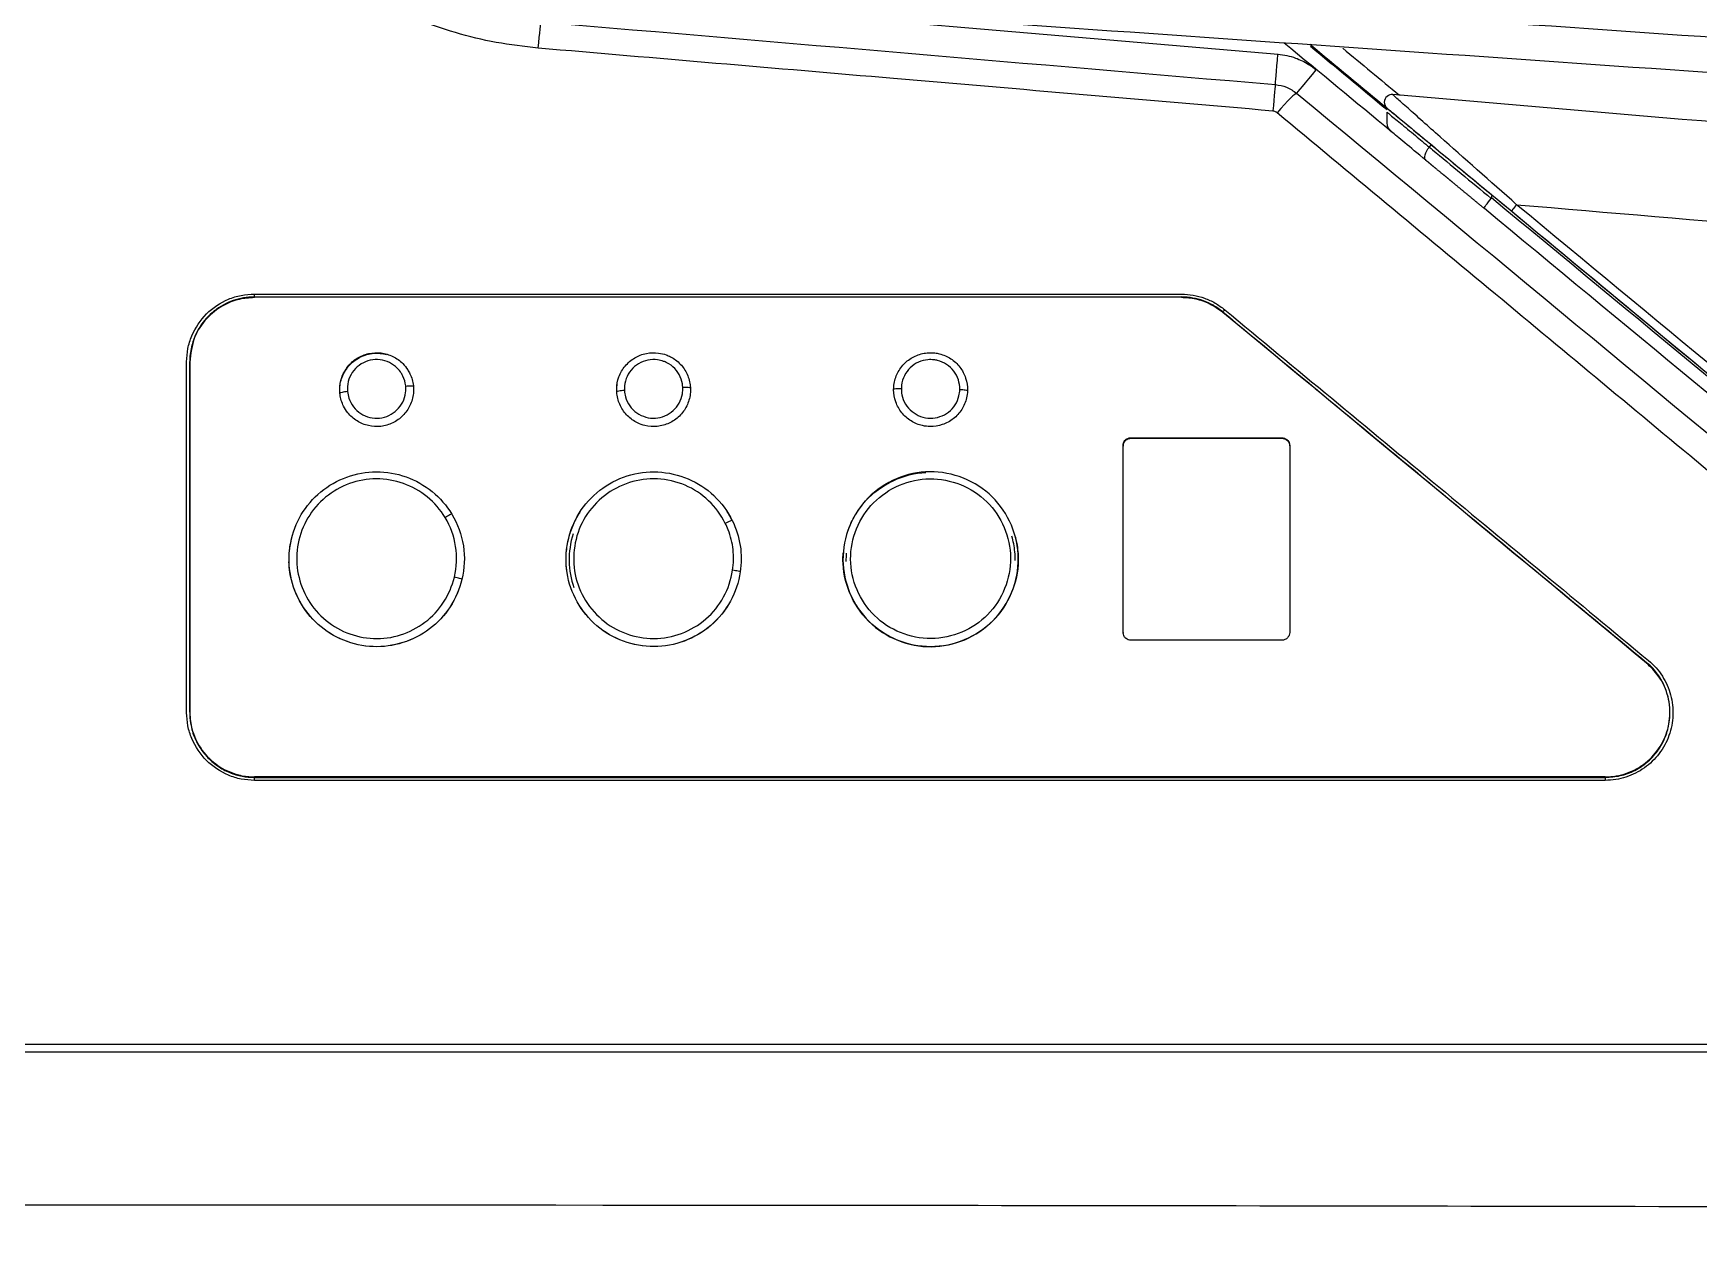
# Model space of a CAD drawing. Header units: millimetres. Extents: x -8699 to 14519, y -2727 to 7848.
# Drawn here: x 908.8 to 1017, y -1559.8 to -1481.9 of the extents above; entities that cross this region are included whole.
import ezdxf

# ---------------------------------------------------------------- set-up
doc = ezdxf.new("R2010")
doc.units = ezdxf.units.MM
doc.layers.add('1', color=7, linetype='Continuous', true_color=0xffffff)

msp = doc.modelspace()

# ---------------------------------------------------------------- linework, layer by layer
at = {"layer": '1', "color": 8, "linetype": 'Continuous'}
for p, q in [((943.92, -1479.39), (989.7, -1483.31)), ((1010.97, -1530.33), (1010.97, -1530.52))]:
    msp.add_line(p, q, dxfattribs=at)
at = {"layer": '1', "color": 7, "linetype": 'Continuous'}
for p, q in [((999.54, -1489.35), (999.66, -1489.19)), ((925.42, -1516.33), (925.42, -1516.33)), ((918.98, -1526.22), (918.98, -1526.27))]:
    msp.add_line(p, q, dxfattribs=at)
for start, end in [(129.6176, 230.3824), (85.1139, 129.6176)]:
    msp.add_arc((997.11, -1486.43), 0.5, start, end, dxfattribs=at)
at = {"layer": '1', "color": 8, "linetype": 'Continuous'}
for centre, major_axis, ratio, start_param, end_param in [((941.61, -1483.19), (-0.17, -1.99), 0.01558, 3.141593, 4.570607), ((989.7, -1483.27), (-0.17, -1.99), 0.000983, 0, 1.552704), ((992.19, -1484.3), (-1.28, -1.54), 0.006748, 0, 1.562788), ((989.36, -1487.27), (-0.17, -1.99), 0.008566, 3.141593, 4.574755), ((989.64, -1487.39), (-1.28, -1.54), 0.085473, 3.141593, 4.604391), ((1005.2, -1493.13), (0.319, 0.385), 0.048822, 1.508962, 3.141593), ((923.17, -1498.93), (0, 0.2), 0.004437, 1.462317, 3.141593), ((986.24, -1499.94), (0.128, 0.154), 0.068742, 1.486515, 3.141593), ((929.23, -1505.29), (0.498, 0.047), 0.094659, 1.566156, 3.136963), ((933.01, -1504.95), (0.498, 0.042), 0.095381, 6.279224, 7.850031), ((947.22, -1505.22), (0.499, 0.029), 0.094835, 1.568844, 3.139656), ((951.02, -1505.03), (0.5, 0.022), 0.095299, 6.282308, 7.853122), ((965.22, -1505.1), (0.5, -0.005), 0.095476, 1.573782, 3.144602), ((969.02, -1505.17), (0.5, -0.014), 0.09543, 0.004481, 1.575303), ((935.57, -1513.47), (0.429, 0.257), 0.067899, 6.247012, 7.817956), ((953.78, -1513.85), (0.447, 0.223), 0.069213, 6.252104, 7.823025), ((936.17, -1517.33), (-0.486, 0.117), 0.065366, 3.161236, 4.732071), ((954.26, -1516.89), (-0.495, 0.073), 0.067669, 3.154799, 4.72562), ((1013.78, -1522.74), (0.128, 0.154), 0.036912, 2.64004, 3.141593), ((923.17, -1530.53), (0, 0.2), 0.003504, 0, 1.531602)]:
    msp.add_ellipse(centre, major_axis=major_axis, ratio=ratio, start_param=start_param, end_param=end_param, dxfattribs=at)
at = {"layer": '1', "color": 7, "linetype": 'Continuous'}
for points, degree in [([(1418.27, -1485.43), (1278.22, -1462.54), (1137.33, -1445.08), (995.87, -1433.72)], 3), ([(941.78, -1481.2), (957.7, -1482.56), (973.61, -1483.92), (989.53, -1485.28)], 3), ([(997.08, -1488.35), (994.75, -1486.43), (992.43, -1484.5), (990.1, -1482.58)], 3), ([(991.77, -1482.66), (993.44, -1484.05), (995.12, -1485.43), (996.79, -1486.81)], 3), ([(990.91, -1485.84), (1013.66, -1504.68), (1036.53, -1523.61), (1059.4, -1542.54)], 3), ([(1077.45, -1492.8), (1050.69, -1490.51), (1023.92, -1488.22), (997.15, -1485.93)], 3), ([(999.3, -1490.2), (998.23, -1489.31), (997.49, -1488.69), (997.08, -1488.35)], 3), ([(1003.59, -1492.44), (1003.58, -1492.51), (1003.58, -1492.57), (1003.58, -1492.63)], 3), ([(1013.65, -1522.89), (1004.46, -1515.28), (995.28, -1507.68), (986.11, -1500.09)], 3), ([(918.97, -1503.33), (918.97, -1510.91), (918.97, -1518.51), (918.97, -1526.13)], 3), ([(946.72, -1505.02), (946.73, -1504.93), (946.74, -1504.84), (946.75, -1504.74)], 3), ([(969.52, -1505.04), (969.52, -1505.09), (969.52, -1505.14), (969.52, -1505.18)], 3), ([(979.64, -1520.94), (979.64, -1516.88), (979.64, -1512.83), (979.64, -1508.78)], 3), ([(980.14, -1508.28), (983.41, -1508.28), (986.68, -1508.28), (989.96, -1508.28)], 3), ([(980.14, -1508.28), (983.41, -1508.28), (986.68, -1508.28), (989.96, -1508.28)], 3), ([(990.46, -1508.74), (990.46, -1508.78)], 1), ([(944.22, -1513.27), (944.26, -1513.2), (944.31, -1513.14), (944.35, -1513.07)], 3), ([(962.68, -1512.61), (962.75, -1512.52), (962.83, -1512.44), (962.9, -1512.35)], 3), ([(944.04, -1513.6), (944.1, -1513.49), (944.16, -1513.38), (944.22, -1513.27)], 3), ([(925.43, -1515.85), (925.45, -1515.51), (925.51, -1515.17), (925.59, -1514.83)], 3), ([(972.63, -1514.71), (972.69, -1514.93), (972.73, -1515.15), (972.77, -1515.38)], 3), ([(961.64, -1515.75), (961.63, -1515.93), (961.62, -1516.1), (961.62, -1516.28)], 3), ([(979.64, -1520.9), (979.64, -1520.94)], 1), ([(923.17, -1530.33), (952.44, -1530.33), (981.71, -1530.33), (1010.97, -1530.33)], 3), ([(742.73, -1547.7), (847.89, -1547.65), (953.04, -1547.65), (1058.18, -1547.69)], 3)]:
    msp.add_open_spline(points, degree=degree, dxfattribs=at)
at = {"layer": '1', "color": 8, "linetype": 'Continuous'}
for points, knots in [([(922.73, -1451.83), (962.33, -1454.46), (1001.91, -1457.57), (1080.98, -1464.39), (1120.53, -1468.09), (1179.41, -1473.88), (1198.98, -1475.85), (1228.18, -1478.86), (1237.87, -1479.86), (1257.14, -1481.89), (1266.74, -1482.9), (1285.77, -1484.86), (1295.22, -1485.82), (1313.89, -1487.67), (1323.16, -1488.57), (1341.12, -1490.24), (1349.81, -1491.03), (1366.44, -1492.46), (1374.42, -1493.12), (1381.74, -1493.72)], [0, 0, 0, 0, 0.25, 0.25, 0.5, 0.5, 0.625, 0.625, 0.6875, 0.6875, 0.75, 0.75, 0.8125, 0.8125, 0.875, 0.875, 0.9375, 0.9375, 1, 1, 1, 1]), ([(941.61, -1482.91), (940.7, -1482.8), (938.89, -1482.6), (936.23, -1481.94), (933.64, -1481.04), (930.34, -1479.49), (926.52, -1476.96), (922.67, -1473.07), (919.65, -1468.53), (917.62, -1463.51), (916.52, -1458.19), (916.69, -1454.61), (916.77, -1452.82)], [0, 0, 0, 0, 0.062651, 0.124851, 0.187239, 0.250464, 0.375081, 0.500349, 0.6251, 0.750154, 0.875054, 1, 1, 1, 1]), ([(922.59, -1453.45), (922.29, -1456.67), (922.72, -1459.91), (924.95, -1465.93), (926.76, -1468.72), (931.4, -1473.21), (934.25, -1474.94), (938.94, -1476.46), (940.54, -1476.78), (943.76, -1477.06), (945.37, -1477.15), (959.89, -1478.16), (972.79, -1479.06), (1011.5, -1481.75), (1037.32, -1483.54), (1114.7, -1488.92), (1166.05, -1492.47), (1229.69, -1496.87), (1242.38, -1497.74), (1267.54, -1499.48), (1280.04, -1500.34), (1304.7, -1502.03), (1316.92, -1502.86), (1340.68, -1504.48), (1352.07, -1505.25), (1368.18, -1506.34), (1373.39, -1506.7), (1383.43, -1507.38), (1388.23, -1507.7), (1401.73, -1508.62), (1409.66, -1509.15), (1419.85, -1509.85), (1422.97, -1510.06), (1428.45, -1510.43), (1430.81, -1510.59), (1436.62, -1510.98), (1438.87, -1511.13), (1438.89, -1511.13)], [0, 0, 0, 0, 0.015625, 0.015625, 0.03125, 0.03125, 0.046875, 0.046875, 0.054688, 0.054688, 0.0625, 0.0625, 0.125, 0.125, 0.25, 0.25, 0.5, 0.5, 0.5625, 0.5625, 0.625, 0.625, 0.6875, 0.6875, 0.75, 0.75, 0.78125, 0.78125, 0.8125, 0.8125, 0.875, 0.875, 0.90625, 0.90625, 0.9375, 0.9375, 1, 1, 1, 1]), ([(1382.3, -1495.09), (1374.91, -1494.5), (1367, -1493.86), (1350.25, -1492.45), (1341.46, -1491.68), (1314.61, -1489.22), (1295.87, -1487.38), (1267.1, -1484.44), (1257.45, -1483.43), (1238.1, -1481.41), (1228.4, -1480.41), (1199.2, -1477.42), (1179.61, -1475.46), (1140.23, -1471.61), (1120.45, -1469.72), (1080.93, -1466.06), (1061.16, -1464.29), (1001.82, -1459.18), (962.22, -1456.08), (922.59, -1453.45)], [0, 0, 0, 0, 0.0625, 0.0625, 0.125, 0.125, 0.25, 0.25, 0.3125, 0.3125, 0.375, 0.375, 0.5, 0.5, 0.625, 0.625, 0.75, 0.75, 1, 1, 1, 1]), ([(989.37, -1487), (981.15, -1486.29), (965.23, -1484.93), (949.31, -1483.57), (941.61, -1482.91)], [0, 0, 0, 0, 0.516093, 1, 1, 1, 1]), ([(989.7, -1483.31), (990.09, -1483.34), (990.47, -1483.42), (991.13, -1483.66), (991.42, -1483.8), (991.86, -1484.07), (992.03, -1484.19), (992.19, -1484.32)], [0, 0, 0, 0, 0.427816, 0.427816, 0.775059, 0.775059, 1, 1, 1, 1]), ([(996.79, -1487.07), (996.83, -1487.11), (997.03, -1487.28), (997.62, -1487.76), (998.55, -1488.53), (999.22, -1489.09), (999.54, -1489.35)], [0, 0, 0, 0, 0.108309, 0.424851, 0.741393, 1, 1, 1, 1]), ([(999.54, -1489.35), (999.61, -1489.41), (999.68, -1489.47), (1000.94, -1490.51), (1002.24, -1491.59), (1003.56, -1492.68)], [0, 0, 0, 0, 0.056122, 0.056122, 1, 1, 1, 1]), ([(1003.58, -1492.63), (1012.85, -1500.3), (1031.01, -1515.33), (1049.18, -1530.36), (1058.07, -1537.72)], [0, 0, 0, 0, 0.510567, 1, 1, 1, 1]), ([(1058.23, -1536.98), (1053.82, -1533.32), (1049.4, -1529.66), (1040.55, -1522.35), (1036.13, -1518.69), (1022.88, -1507.72), (1014.04, -1500.41), (1005.21, -1493.09)], [0, 0, 0, 0, 0.25, 0.25, 0.5, 0.5, 1, 1, 1, 1]), ([(918.77, -1503.31), (918.79, -1503.02), (918.82, -1502.44), (919.17, -1501.34), (919.98, -1500.11), (921.2, -1499.3), (922.31, -1498.95), (922.88, -1498.92), (923.17, -1498.9)], [0, 0, 0, 0, 0.125476, 0.251075, 0.500433, 0.749382, 0.874732, 1, 1, 1, 1]), ([(923.17, -1498.9), (933.29, -1498.9), (953.38, -1498.9), (973.46, -1498.9), (983.43, -1498.9)], [0, 0, 0, 0, 0.503731, 1, 1, 1, 1]), ([(983.43, -1498.9), (983.68, -1498.92), (984.19, -1498.94), (984.93, -1499.15), (985.63, -1499.46), (986.03, -1499.76), (986.24, -1499.92)], [0, 0, 0, 0, 0.25011, 0.499976, 0.749877, 1, 1, 1, 1]), ([(986.24, -1499.92), (990.87, -1503.76), (1000.05, -1511.35), (1009.24, -1518.96), (1013.78, -1522.73)], [0, 0, 0, 0, 0.505473, 1, 1, 1, 1]), ([(928.72, -1505.25), (928.71, -1504.96), (928.79, -1504.36), (929.25, -1503.55), (930.01, -1502.95), (930.9, -1502.7), (931.5, -1502.76), (931.77, -1502.84)], [0, 0, 0, 0, 0.190193, 0.398486, 0.606759, 0.815388, 1, 1, 1, 1]), ([(933.01, -1504.9), (933.01, -1504.89), (933.01, -1504.87), (932.98, -1504.65), (932.92, -1504.44), (932.8, -1504.17), (932.76, -1504.11), (932.65, -1503.93), (932.56, -1503.82), (932.31, -1503.57), (932.14, -1503.45), (931.76, -1503.26), (931.55, -1503.2), (931.13, -1503.15), (930.91, -1503.16), (930.5, -1503.25), (930.3, -1503.33), (929.93, -1503.56), (929.77, -1503.7), (929.5, -1504.04), (929.39, -1504.23), (929.25, -1504.64), (929.22, -1504.86), (929.22, -1505.13), (929.22, -1505.19), (929.23, -1505.24)], [0, 0, 0, 0, 0.007327, 0.007327, 0.115353, 0.115353, 0.153561, 0.153561, 0.2216, 0.2216, 0.32787, 0.32787, 0.433836, 0.433836, 0.540264, 0.540264, 0.646853, 0.646853, 0.754679, 0.754679, 0.863187, 0.863187, 0.971201, 0.971201, 1, 1, 1, 1]), ([(951.01, -1504.98), (951.01, -1504.95), (951.01, -1504.92), (950.99, -1504.68), (950.93, -1504.47), (950.76, -1504.08), (950.64, -1503.9), (950.34, -1503.59), (950.17, -1503.46), (949.91, -1503.33), (949.84, -1503.3), (949.64, -1503.23), (949.51, -1503.2), (949.17, -1503.15), (948.95, -1503.16), (948.53, -1503.24), (948.33, -1503.32), (947.96, -1503.54), (947.79, -1503.68), (947.52, -1504.01), (947.41, -1504.2), (947.26, -1504.6), (947.22, -1504.82), (947.22, -1505.08), (947.22, -1505.13), (947.22, -1505.17)], [0, 0, 0, 0, 0.014961, 0.014961, 0.122353, 0.122353, 0.229277, 0.229277, 0.335658, 0.335658, 0.375058, 0.375058, 0.440899, 0.440899, 0.546884, 0.546884, 0.653667, 0.653667, 0.761347, 0.761347, 0.86897, 0.86897, 0.977012, 0.977012, 1, 1, 1, 1]), ([(969.02, -1505.12), (969.02, -1505.12), (969.02, -1505.11), (969.02, -1504.89), (968.99, -1504.67), (968.86, -1504.27), (968.75, -1504.07), (968.5, -1503.74), (968.34, -1503.59), (967.98, -1503.36), (967.78, -1503.27), (967.5, -1503.2), (967.42, -1503.18), (967.21, -1503.16), (967.08, -1503.16), (966.73, -1503.19), (966.52, -1503.24), (966.14, -1503.42), (965.95, -1503.54), (965.65, -1503.84), (965.52, -1504.02), (965.32, -1504.4), (965.26, -1504.61), (965.22, -1504.9), (965.22, -1504.98), (965.22, -1505.05)], [0, 0, 0, 0, 0.003392, 0.003392, 0.11071, 0.11071, 0.217319, 0.217319, 0.323521, 0.323521, 0.429344, 0.429344, 0.468926, 0.468926, 0.53436, 0.53436, 0.640424, 0.640424, 0.747568, 0.747568, 0.855264, 0.855264, 0.962711, 0.962711, 1, 1, 1, 1]), ([(929.23, -1505.24), (929.24, -1505.39), (929.27, -1505.53), (929.38, -1505.87), (929.48, -1506.06), (929.74, -1506.4), (929.91, -1506.55), (930.26, -1506.78), (930.47, -1506.87), (930.88, -1506.97), (931.1, -1506.98), (931.52, -1506.94), (931.73, -1506.88), (932.11, -1506.7), (932.29, -1506.58), (932.59, -1506.28), (932.72, -1506.11), (932.91, -1505.73), (932.98, -1505.52), (933.02, -1505.17), (933.02, -1505.04), (933.01, -1504.9)], [0, 0, 0, 0, 0.071809, 0.071809, 0.180511, 0.180511, 0.288733, 0.288733, 0.396471, 0.396471, 0.503213, 0.503213, 0.610349, 0.610349, 0.71754, 0.71754, 0.824681, 0.824681, 0.933023, 0.933023, 1, 1, 1, 1]), ([(947.22, -1505.17), (947.23, -1505.31), (947.25, -1505.45), (947.35, -1505.8), (947.45, -1505.99), (947.69, -1506.34), (947.85, -1506.5), (948.2, -1506.75), (948.4, -1506.84), (948.81, -1506.96), (949.02, -1506.98), (949.45, -1506.95), (949.66, -1506.9), (950.05, -1506.74), (950.23, -1506.62), (950.54, -1506.34), (950.68, -1506.17), (950.88, -1505.8), (950.96, -1505.59), (951.01, -1505.25), (951.02, -1505.12), (951.01, -1504.98)], [0, 0, 0, 0, 0.071057, 0.071057, 0.179866, 0.179866, 0.288731, 0.288731, 0.396751, 0.396751, 0.503826, 0.503826, 0.610739, 0.610739, 0.717608, 0.717608, 0.825338, 0.825338, 0.933613, 0.933613, 1, 1, 1, 1]), ([(965.22, -1505.05), (965.22, -1505.19), (965.23, -1505.32), (965.3, -1505.66), (965.38, -1505.87), (965.6, -1506.24), (965.75, -1506.4), (966.08, -1506.67), (966.27, -1506.78), (966.67, -1506.93), (966.89, -1506.97), (967.31, -1506.97), (967.53, -1506.94), (967.93, -1506.8), (968.12, -1506.7), (968.45, -1506.44), (968.6, -1506.28), (968.83, -1505.92), (968.91, -1505.72), (969, -1505.39), (969.01, -1505.25), (969.02, -1505.12)], [0, 0, 0, 0, 0.068493, 0.068493, 0.177509, 0.177509, 0.286511, 0.286511, 0.395203, 0.395203, 0.503071, 0.503071, 0.610116, 0.610116, 0.717286, 0.717286, 0.824712, 0.824712, 0.933115, 0.933115, 1, 1, 1, 1]), ([(935.57, -1513.43), (934.96, -1512.41), (933.98, -1511.61), (931.74, -1510.82), (930.47, -1510.81), (928.23, -1511.63), (927.25, -1512.43), (926.05, -1514.48), (925.8, -1515.72), (926.17, -1518.07), (926.76, -1519.18), (928.56, -1520.78), (929.71, -1521.24), (932.12, -1521.35), (933.3, -1520.96), (935.22, -1519.52), (935.89, -1518.46), (936.17, -1517.3)], [0, 0, 0, 0, 0.125, 0.125, 0.25, 0.25, 0.375, 0.375, 0.5, 0.5, 0.625, 0.625, 0.75, 0.75, 0.875, 0.875, 1, 1, 1, 1]), ([(953.78, -1513.81), (953.23, -1512.7), (952.3, -1511.81), (950.02, -1510.85), (948.72, -1510.78), (946.38, -1511.53), (945.35, -1512.33), (944.05, -1514.41), (943.8, -1515.69), (944.17, -1518.12), (944.81, -1519.24), (946.68, -1520.86), (947.9, -1521.29), (950.37, -1521.29), (951.58, -1520.83), (953.45, -1519.22), (954.07, -1518.07), (954.25, -1516.86)], [0, 0, 0, 0, 0.125, 0.125, 0.25, 0.25, 0.375, 0.375, 0.5, 0.5, 0.625, 0.625, 0.75, 0.75, 0.875, 0.875, 1, 1, 1, 1]), ([(971.32, -1519.16), (972.12, -1518.05), (972.47, -1516.63), (972.04, -1513.96), (971.3, -1512.71), (969.07, -1511.1), (967.65, -1510.76), (964.98, -1511.19), (963.72, -1511.95), (962.13, -1514.14), (961.77, -1515.57), (962.2, -1518.24), (962.96, -1519.5), (965.15, -1521.09), (966.56, -1521.45), (969.28, -1521.02), (970.52, -1520.27), (971.32, -1519.16)], [0, 0, 0, 0, 0.125, 0.125, 0.25, 0.25, 0.375, 0.375, 0.5, 0.5, 0.625, 0.625, 0.75, 0.75, 0.875, 0.875, 1, 1, 1, 1]), ([(962.9, -1512.35), (963.4, -1511.8), (964.62, -1510.91), (966.09, -1510.53), (966.82, -1510.5)], [0, 0, 0, 0, 0.503734, 1, 1, 1, 1]), ([(954.25, -1516.86), (954.32, -1516.42), (954.33, -1515.96), (954.24, -1515.08), (954.13, -1514.64), (953.91, -1514.08), (953.85, -1513.94), (953.78, -1513.81)], [0, 0, 0, 0, 0.429317, 0.429317, 0.85592, 0.85592, 1, 1, 1, 1]), ([(1010.97, -1530.52), (996.49, -1530.52), (967.23, -1530.52), (937.96, -1530.52), (923.17, -1530.52)], [0, 0, 0, 0, 0.494779, 1, 1, 1, 1]), ([(753.63, -1558.12), (818.71, -1558.08), (883.78, -1558.09), (965.13, -1558.14), (981.4, -1558.16), (1013.93, -1558.21), (1030.21, -1558.25), (1062.72, -1558.32), (1078.96, -1558.37), (1111.32, -1558.45), (1127.45, -1558.5), (1175.7, -1558.65), (1207.67, -1558.75), (1255.15, -1558.93), (1270.91, -1559), (1294.37, -1559.12), (1302.16, -1559.16), (1317.66, -1559.25), (1325.4, -1559.3), (1348.03, -1559.44), (1362.36, -1559.55), (1382.16, -1559.67), (1388.5, -1559.7), (1400.16, -1559.76), (1405.55, -1559.77), (1415.48, -1559.79), (1420.01, -1559.8), (1428.14, -1559.79), (1431.71, -1559.78), (1437.52, -1559.74), (1439.82, -1559.72), (1442.2, -1559.66), (1442.82, -1559.64), (1443.44, -1559.61), (1443.59, -1559.59), (1443.8, -1559.57), (1443.85, -1559.56), (1443.85, -1559.54)], [0, 0, 0, 0, 0.25, 0.25, 0.3125, 0.3125, 0.375, 0.375, 0.4375, 0.4375, 0.5, 0.5, 0.625, 0.625, 0.6875, 0.6875, 0.71875, 0.71875, 0.75, 0.75, 0.8125, 0.8125, 0.84375, 0.84375, 0.875, 0.875, 0.90625, 0.90625, 0.9375, 0.9375, 0.96875, 0.96875, 0.984375, 0.984375, 0.992188, 0.992188, 1, 1, 1, 1])]:
    msp.add_open_spline(points, degree=3, knots=knots, dxfattribs=at)
at = {"layer": '1', "color": 7, "linetype": 'Continuous'}
for points, degree, knots in [([(1436.84, -1513.71), (1436.82, -1513.71), (1434.54, -1513.55), (1428.64, -1513.14), (1426.25, -1512.97), (1420.71, -1512.59), (1417.55, -1512.37), (1407.26, -1511.65), (1399.26, -1511.09), (1385.63, -1510.14), (1380.77, -1509.81), (1370.66, -1509.1), (1365.42, -1508.74), (1349.21, -1507.61), (1337.76, -1506.81), (1313.89, -1505.14), (1301.67, -1504.29), (1276.96, -1502.57), (1264.45, -1501.7), (1239.26, -1499.94), (1226.56, -1499.06), (1162.9, -1494.62), (1111.53, -1491.04), (1034.14, -1485.65), (1008.32, -1483.85), (969.61, -1481.15), (956.71, -1480.26), (942.19, -1479.24), (940.58, -1479.12), (937.4, -1478.42), (935.82, -1477.9), (931.39, -1475.9), (928.69, -1473.92), (924.37, -1469.12), (922.71, -1466.26), (920.69, -1460.14), (920.31, -1456.91), (920.61, -1453.68)], 3, [0, 0, 0, 0, 0.0625, 0.0625, 0.09375, 0.09375, 0.125, 0.125, 0.1875, 0.1875, 0.21875, 0.21875, 0.25, 0.25, 0.3125, 0.3125, 0.375, 0.375, 0.4375, 0.4375, 0.5, 0.5, 0.75, 0.75, 0.875, 0.875, 0.9375, 0.9375, 0.945312, 0.945312, 0.953125, 0.953125, 0.96875, 0.96875, 0.984375, 0.984375, 1, 1, 1, 1]), ([(989.53, -1485.28), (989.78, -1485.32), (990.28, -1485.4), (990.7, -1485.7), (990.91, -1485.84)], 3, [0, 0, 0, 0, 0.490169, 1, 1, 1, 1]), ([(1005.21, -1493.09), (1003.49, -1491.57), (1001.77, -1490.04), (999.46, -1487.99), (998.73, -1487.34), (997.86, -1486.56), (997.61, -1486.34), (997.25, -1486.02), (997.15, -1485.93), (997.15, -1485.93)], 3, [0, 0, 0, 0, 0.5, 0.5, 0.75, 0.75, 0.875, 0.875, 1, 1, 1, 1]), ([(989.64, -1487.11), (989.6, -1487.08), (989.55, -1487.05), (989.46, -1487.01), (989.41, -1487), (989.37, -1487)], 3, [0, 0, 0, 0, 0.55422, 0.55422, 1, 1, 1, 1]), ([(1058.12, -1544.04), (1053.72, -1540.39), (1044.83, -1533), (1031.38, -1521.82), (1017.68, -1510.42), (1003.74, -1498.83), (994.37, -1491.04), (989.64, -1487.11)], 3, [0, 0, 0, 0, 0.192509, 0.388794, 0.588823, 0.79257, 1, 1, 1, 1]), ([(996.79, -1486.81), (996.79, -1486.81), (997.21, -1487.16), (998.38, -1488.13), (999.12, -1488.74), (1001.43, -1490.66), (1003.15, -1492.09), (1004.89, -1493.52)], 3, [0, 0, 0, 0, 0.25, 0.25, 0.5, 0.5, 1, 1, 1, 1]), ([(996.79, -1487.74), (996.79, -1487.71), (996.79, -1487.68), (996.79, -1487.65), (996.79, -1487.62), (996.79, -1487.57), (996.79, -1487.51), (996.79, -1487.42), (996.79, -1487.33), (996.79, -1487.19), (996.79, -1487.07)], 2, [0, 0, 0, 0.0625, 0.0625, 0.125, 0.125, 0.25, 0.25, 0.5, 0.5, 1, 1, 1]), ([(996.98, -1486.97), (997.14, -1487.11), (997.4, -1487.32), (998.25, -1488.02), (998.93, -1488.59), (999.66, -1489.19)], 3, [0, 0, 0, 0, 0.366379, 0.366379, 1, 1, 1, 1]), ([(997.08, -1488.35), (996.99, -1488.25), (996.82, -1488.08), (996.8, -1487.84), (996.79, -1487.74)], 3, [0, 0, 0, 0, 0.560134, 1, 1, 1, 1]), ([(999.66, -1489.19), (1000.08, -1489.54), (1000.5, -1489.89), (1001.36, -1490.6), (1001.79, -1490.96), (1002.68, -1491.69), (1003.13, -1492.07), (1003.59, -1492.44)], 3, [0, 0, 0, 0, 0.336184, 0.336184, 0.666113, 0.666113, 1, 1, 1, 1]), ([(999.3, -1490.2), (999.24, -1490.14), (999.21, -1490.02), (999.3, -1489.69), (999.41, -1489.49), (999.54, -1489.35)], 3, [0, 0, 0, 0, 0.5, 0.5, 1, 1, 1, 1]), ([(1003.11, -1493.34), (1002.58, -1492.91), (1002.12, -1492.52), (1001.64, -1492.13), (1001.16, -1491.73), (1000.91, -1491.52), (1000.68, -1491.33), (1000.45, -1491.14), (999.97, -1490.75), (999.75, -1490.57), (999.65, -1490.49), (999.53, -1490.38), (999.46, -1490.32), (999.3, -1490.2)], 2, [0, 0, 0, 0.25, 0.25, 0.5, 0.5, 0.625, 0.625, 0.75, 0.875, 0.875, 0.9375, 0.9375, 1, 1, 1]), ([(1003.59, -1492.44), (1009.95, -1497.71), (1016.32, -1502.98), (1028.6, -1513.15), (1034.52, -1518.05), (1046.35, -1527.84), (1052.27, -1532.74), (1058.18, -1537.64)], 3, [0, 0, 0, 0, 0.349967, 0.349967, 0.674978, 0.674978, 1, 1, 1, 1]), ([(1003.11, -1493.34), (1003.09, -1493.33), (1003.12, -1493.26), (1003.3, -1493), (1003.44, -1492.82), (1003.56, -1492.68)], 3, [0, 0, 0, 0, 0.5, 0.5, 1, 1, 1, 1]), ([(1057.54, -1538.41), (1048.47, -1530.89), (1039.39, -1523.38), (1021.25, -1508.36), (1012.18, -1500.85), (1003.11, -1493.34)], 3, [0, 0, 0, 0, 0.5, 0.5, 1, 1, 1, 1]), ([(1003.56, -1492.68), (1003.57, -1492.68), (1003.57, -1492.67), (1003.58, -1492.65), (1003.58, -1492.64), (1003.58, -1492.63)], 3, [0, 0, 0, 0, 0.417501, 0.417501, 1, 1, 1, 1]), ([(1004.89, -1493.52), (1013.72, -1500.83), (1022.55, -1508.14), (1040.23, -1522.77), (1049.07, -1530.09), (1057.9, -1537.41)], 3, [0, 0, 0, 0, 0.5, 0.5, 1, 1, 1, 1]), ([(923.17, -1499.09), (922.71, -1499.09), (922.23, -1499.17), (921.35, -1499.48), (920.93, -1499.71), (920.2, -1500.29), (919.87, -1500.65), (919.37, -1501.44), (919.19, -1501.88), (919.08, -1502.34), (919.01, -1502.65), (918.97, -1502.97), (918.97, -1503.29)], 3, [0, 0, 0, 0, 0.213369, 0.213369, 0.426742, 0.426742, 0.640315, 0.640315, 0.855455, 0.855455, 0.855455, 1, 1, 1, 1]), ([(923.17, -1499.13), (922.84, -1499.15), (922.13, -1499.2), (921.04, -1499.64), (920, -1500.47), (919.15, -1501.74), (919.04, -1502.78), (918.97, -1503.33)], 3, [0, 0, 0, 0, 0.1508, 0.32617, 0.526161, 0.75078, 1, 1, 1, 1]), ([(923.17, -1499.09), (928.19, -1499.09), (933.22, -1499.09), (943.26, -1499.09), (948.28, -1499.09), (963.34, -1499.09), (973.39, -1499.09), (983.43, -1499.09)], 3, [0, 0, 0, 0, 0.250001, 0.250001, 0.500001, 0.500001, 1, 1, 1, 1]), ([(986.11, -1500.05), (985.92, -1499.9), (985.71, -1499.75), (985.5, -1499.63), (985.09, -1499.4), (984.63, -1499.24), (984.17, -1499.16), (983.93, -1499.11), (983.68, -1499.09), (983.43, -1499.09)], 3, [0, 0, 0, 0, 0.255535, 0.255535, 0.255535, 0.744155, 0.744155, 0.744155, 1, 1, 1, 1]), ([(986.11, -1500.09), (985.84, -1499.9), (985.3, -1499.52), (984.38, -1499.19), (983.74, -1499.15), (983.43, -1499.13)], 3, [0, 0, 0, 0, 0.344731, 0.678, 1, 1, 1, 1]), ([(986.11, -1500.05), (988.4, -1501.95), (990.69, -1503.85), (995.28, -1507.65), (997.58, -1509.55), (1004.46, -1515.25), (1009.06, -1519.05), (1013.65, -1522.85)], 3, [0, 0, 0, 0, 0.250022, 0.250022, 0.500044, 0.500044, 1, 1, 1, 1]), ([(918.77, -1526.12), (918.77, -1522.33), (918.77, -1514.72), (918.77, -1507.13), (918.77, -1503.31)], 3, [0, 0, 0, 0, 0.49681, 1, 1, 1, 1]), ([(918.97, -1526.09), (918.97, -1524.19), (918.97, -1522.28), (918.97, -1518.48), (918.97, -1516.58), (918.97, -1510.88), (918.97, -1507.08), (918.97, -1503.29)], 3, [0, 0, 0, 0, 0.250046, 0.250046, 0.500092, 0.500092, 1, 1, 1, 1]), ([(928.73, -1505.34), (928.72, -1505.27), (928.72, -1505.19), (928.72, -1504.85), (928.76, -1504.58), (928.94, -1504.07), (929.08, -1503.82), (929.42, -1503.4), (929.62, -1503.21), (930.08, -1502.93), (930.34, -1502.83), (930.86, -1502.71), (931.14, -1502.7), (931.67, -1502.76), (931.93, -1502.84), (932.41, -1503.07), (932.63, -1503.23), (932.94, -1503.54), (933.05, -1503.68), (933.19, -1503.9), (933.24, -1503.99), (933.4, -1504.32), (933.48, -1504.59), (933.51, -1504.87), (933.51, -1504.89), (933.51, -1504.91)], 3, [0, 0, 0, 0, 0.028789, 0.028789, 0.136489, 0.136489, 0.244852, 0.244852, 0.352806, 0.352806, 0.459575, 0.459575, 0.566186, 0.566186, 0.67303, 0.67303, 0.778806, 0.778806, 0.846685, 0.846685, 0.884875, 0.884875, 0.992664, 0.992664, 1, 1, 1, 1]), ([(946.72, -1505.25), (946.72, -1505.19), (946.72, -1505.13), (946.72, -1504.8), (946.77, -1504.53), (946.96, -1504.03), (947.1, -1503.79), (947.45, -1503.37), (947.66, -1503.19), (948.12, -1502.91), (948.38, -1502.81), (948.91, -1502.71), (949.18, -1502.7), (949.61, -1502.76), (949.78, -1502.8), (950.03, -1502.89), (950.12, -1502.93), (950.45, -1503.09), (950.67, -1503.26), (951.04, -1503.65), (951.19, -1503.87), (951.41, -1504.36), (951.48, -1504.63), (951.51, -1504.93), (951.51, -1504.97), (951.52, -1505.01)], 3, [0, 0, 0, 0, 0.022965, 0.022965, 0.130838, 0.130838, 0.2383, 0.2383, 0.345977, 0.345977, 0.453344, 0.453344, 0.559293, 0.559293, 0.625175, 0.625175, 0.664701, 0.664701, 0.771119, 0.771119, 0.877953, 0.877953, 0.985101, 0.985101, 1, 1, 1, 1]), ([(964.72, -1505.09), (964.72, -1505), (964.73, -1504.91), (964.77, -1504.54), (964.85, -1504.28), (965.09, -1503.8), (965.26, -1503.57), (965.65, -1503.2), (965.88, -1503.04), (966.37, -1502.82), (966.63, -1502.75), (967.07, -1502.71), (967.24, -1502.71), (967.5, -1502.74), (967.6, -1502.76), (967.96, -1502.85), (968.21, -1502.96), (968.66, -1503.25), (968.86, -1503.44), (969.19, -1503.86), (969.31, -1504.11), (969.48, -1504.62), (969.52, -1504.89), (969.52, -1505.17), (969.52, -1505.18), (969.52, -1505.18)], 3, [0, 0, 0, 0, 0.037168, 0.037168, 0.144396, 0.144396, 0.251983, 0.251983, 0.359467, 0.359467, 0.465636, 0.465636, 0.531152, 0.531152, 0.570901, 0.570901, 0.676885, 0.676885, 0.783138, 0.783138, 0.889618, 0.889618, 0.996623, 0.996623, 1, 1, 1, 1]), ([(933.51, -1504.91), (933.52, -1505.06), (933.52, -1505.21), (933.48, -1505.63), (933.4, -1505.9), (933.17, -1506.38), (933.01, -1506.61), (932.63, -1506.99), (932.41, -1507.16), (931.92, -1507.39), (931.66, -1507.47), (931.13, -1507.53), (930.85, -1507.51), (930.33, -1507.4), (930.07, -1507.29), (929.62, -1507.01), (929.41, -1506.82), (929.14, -1506.49), (929.05, -1506.34), (928.85, -1505.95), (928.77, -1505.69), (928.74, -1505.39), (928.73, -1505.37), (928.73, -1505.34)], 3, [0, 0, 0, 0, 0.06051, 0.06051, 0.168557, 0.168557, 0.276859, 0.276859, 0.385093, 0.385093, 0.492461, 0.492461, 0.599701, 0.599701, 0.707011, 0.707011, 0.813927, 0.813927, 0.8805, 0.8805, 0.988811, 0.988811, 1, 1, 1, 1]), ([(951.52, -1505.01), (951.52, -1505.14), (951.52, -1505.27), (951.47, -1505.66), (951.39, -1505.93), (951.15, -1506.42), (950.99, -1506.64), (950.6, -1507.02), (950.37, -1507.18), (949.89, -1507.4), (949.62, -1507.48), (949.09, -1507.53), (948.81, -1507.51), (948.39, -1507.41), (948.23, -1507.35), (947.84, -1507.16), (947.62, -1507), (947.24, -1506.63), (947.08, -1506.4), (946.84, -1505.92), (946.76, -1505.65), (946.73, -1505.34), (946.73, -1505.29), (946.72, -1505.25)], 3, [0, 0, 0, 0, 0.051554, 0.051554, 0.160557, 0.160557, 0.269123, 0.269123, 0.377306, 0.377306, 0.485098, 0.485098, 0.59217, 0.59217, 0.658154, 0.658154, 0.765895, 0.765895, 0.873631, 0.873631, 0.981953, 0.981953, 1, 1, 1, 1]), ([(969.52, -1505.18), (969.51, -1505.34), (969.49, -1505.5), (969.4, -1505.92), (969.29, -1506.18), (969, -1506.63), (968.81, -1506.84), (968.38, -1507.17), (968.14, -1507.3), (967.63, -1507.47), (967.36, -1507.52), (966.93, -1507.51), (966.76, -1507.49), (966.33, -1507.4), (966.08, -1507.29), (965.62, -1507.01), (965.42, -1506.83), (965.08, -1506.41), (964.95, -1506.17), (964.77, -1505.66), (964.72, -1505.39), (964.72, -1505.11), (964.72, -1505.1), (964.72, -1505.09)], 3, [0, 0, 0, 0, 0.064087, 0.064087, 0.173142, 0.173142, 0.281863, 0.281863, 0.390211, 0.390211, 0.497803, 0.497803, 0.56414, 0.56414, 0.671828, 0.671828, 0.779514, 0.779514, 0.887736, 0.887736, 0.99626, 0.99626, 1, 1, 1, 1]), ([(979.64, -1508.74), (979.64, -1508.69), (979.65, -1508.63), (979.68, -1508.52), (979.71, -1508.47), (979.78, -1508.38), (979.83, -1508.34), (979.92, -1508.29), (979.97, -1508.27), (980.06, -1508.25), (980.1, -1508.24), (980.14, -1508.24)], 3, [0, 0, 0, 0, 0.216824, 0.216824, 0.433428, 0.433428, 0.651777, 0.651777, 0.862873, 0.862873, 1, 1, 1, 1]), ([(979.64, -1508.78), (979.64, -1508.65), (979.69, -1508.52), (979.88, -1508.33), (980, -1508.28), (980.14, -1508.28)], 3, [0, 0, 0, 0, 0.5, 0.5, 1, 1, 1, 1]), ([(979.64, -1508.78), (979.64, -1508.72), (979.65, -1508.67), (979.68, -1508.56), (979.71, -1508.51), (979.78, -1508.42), (979.83, -1508.38), (979.92, -1508.32), (979.97, -1508.3), (980.06, -1508.28), (980.1, -1508.28), (980.14, -1508.28)], 3, [0, 0, 0, 0, 0.216001, 0.216001, 0.432026, 0.432026, 0.64767, 0.64767, 0.862492, 0.862492, 1, 1, 1, 1]), ([(979.64, -1520.9), (979.64, -1519.89), (979.64, -1518.87), (979.64, -1516.85), (979.64, -1515.83), (979.64, -1512.79), (979.64, -1510.77), (979.64, -1508.74)], 3, [0, 0, 0, 0, 0.250041, 0.250041, 0.500083, 0.500083, 1, 1, 1, 1]), ([(980.14, -1508.24), (980.95, -1508.24), (981.77, -1508.24), (983.41, -1508.24), (984.23, -1508.24), (986.68, -1508.24), (988.32, -1508.24), (989.96, -1508.24)], 3, [0, 0, 0, 0, 0.25, 0.25, 0.5, 0.5, 1, 1, 1, 1]), ([(989.96, -1508.24), (990.01, -1508.24), (990.07, -1508.25), (990.17, -1508.29), (990.22, -1508.32), (990.31, -1508.39), (990.35, -1508.43), (990.41, -1508.52), (990.43, -1508.58), (990.45, -1508.67), (990.46, -1508.7), (990.46, -1508.74)], 3, [0, 0, 0, 0, 0.214699, 0.214699, 0.429109, 0.429109, 0.646352, 0.646352, 0.857511, 0.857511, 1, 1, 1, 1]), ([(989.96, -1508.28), (990.09, -1508.28), (990.22, -1508.33), (990.4, -1508.52), (990.46, -1508.65), (990.46, -1508.78)], 3, [0, 0, 0, 0, 0.5, 0.5, 1, 1, 1, 1]), ([(989.96, -1508.28), (990.01, -1508.28), (990.07, -1508.29), (990.17, -1508.32), (990.22, -1508.35), (990.31, -1508.42), (990.35, -1508.46), (990.41, -1508.56), (990.43, -1508.61), (990.45, -1508.7), (990.46, -1508.74), (990.46, -1508.78)], 3, [0, 0, 0, 0, 0.21386, 0.21386, 0.427696, 0.427696, 0.641916, 0.641916, 0.856973, 0.856973, 1, 1, 1, 1]), ([(990.46, -1508.74), (990.46, -1509.75), (990.46, -1510.77), (990.46, -1512.79), (990.46, -1513.81), (990.46, -1516.85), (990.46, -1518.87), (990.46, -1520.9)], 3, [0, 0, 0, 0, 0.250042, 0.250042, 0.500084, 0.500084, 1, 1, 1, 1]), ([(936.66, -1517.45), (936.35, -1518.73), (935.61, -1519.88), (933.51, -1521.46), (932.21, -1521.88), (929.58, -1521.77), (928.31, -1521.26), (926.34, -1519.51), (925.69, -1518.29), (925.29, -1515.72), (925.56, -1514.36), (926.88, -1512.12), (927.96, -1511.24), (930.41, -1510.35), (931.8, -1510.35), (934.26, -1511.22), (935.34, -1512.1), (936, -1513.21)], 3, [0, 0, 0, 0, 0.125, 0.125, 0.25, 0.25, 0.375, 0.375, 0.5, 0.5, 0.625, 0.625, 0.75, 0.75, 0.875, 0.875, 1, 1, 1, 1]), ([(954.75, -1516.97), (954.55, -1518.3), (953.87, -1519.56), (951.82, -1521.32), (950.5, -1521.82), (947.78, -1521.82), (946.45, -1521.35), (944.4, -1519.58), (943.7, -1518.35), (943.29, -1515.69), (943.57, -1514.28), (944.99, -1512.01), (946.12, -1511.13), (948.69, -1510.31), (950.11, -1510.39), (952.61, -1511.43), (953.63, -1512.41), (954.23, -1513.63)], 3, [0, 0, 0, 0, 0.125, 0.125, 0.25, 0.25, 0.375, 0.375, 0.5, 0.5, 0.625, 0.625, 0.75, 0.75, 0.875, 0.875, 1, 1, 1, 1]), ([(971.73, -1519.48), (970.84, -1520.7), (969.49, -1521.52), (966.52, -1522), (964.97, -1521.61), (962.56, -1519.87), (961.73, -1518.49), (961.26, -1515.56), (961.65, -1513.99), (963.39, -1511.59), (964.77, -1510.76), (967.7, -1510.29), (969.26, -1510.66), (971.7, -1512.42), (972.52, -1513.79), (972.99, -1516.71), (972.61, -1518.27), (971.73, -1519.48)], 3, [0, 0, 0, 0, 0.125, 0.125, 0.25, 0.25, 0.375, 0.375, 0.5, 0.5, 0.625, 0.625, 0.75, 0.75, 0.875, 0.875, 1, 1, 1, 1]), ([(936, -1513.21), (936.38, -1513.84), (936.64, -1514.54), (936.87, -1516), (936.83, -1516.74), (936.66, -1517.45)], 3, [0, 0, 0, 0, 0.5, 0.5, 1, 1, 1, 1]), ([(954.23, -1513.63), (954.49, -1514.14), (954.66, -1514.69), (954.84, -1515.82), (954.83, -1516.4), (954.75, -1516.97)], 3, [0, 0, 0, 0, 0.5, 0.5, 1, 1, 1, 1]), ([(961.76, -1514.28), (961.76, -1514.27), (961.88, -1513.93), (962.04, -1513.59), (962.22, -1513.28)], 3, [0, 0, 0, 0, 0.011209, 1, 1, 1, 1]), ([(943.43, -1516.36), (943.42, -1516.03), (943.46, -1515.38), (943.6, -1514.74), (943.7, -1514.43)], 3, [0, 0, 0, 0, 0.505391, 1, 1, 1, 1]), ([(943.89, -1514.5), (943.71, -1515.07), (943.53, -1516.25), (943.74, -1517.43), (943.93, -1517.98)], 3, [0, 0, 0, 0, 0.507115, 1, 1, 1, 1]), ([(972.62, -1516.22), (972.62, -1516.04), (972.6, -1515.5), (972.5, -1514.97), (972.4, -1514.64)], 3, [0, 0, 0, 0, 0.348489, 1, 1, 1, 1]), ([(936.66, -1517.45), (936.36, -1518.72), (935.61, -1519.88), (933.52, -1521.45), (932.2, -1521.88), (929.59, -1521.77), (928.29, -1521.25), (926.36, -1519.52), (925.69, -1518.3), (925.45, -1516.78), (925.43, -1516.55), (925.42, -1516.32)], 3, [0, 0, 0, 0, 0.239495, 0.239495, 0.47899, 0.47899, 0.718485, 0.718485, 0.95798, 0.95798, 1, 1, 1, 1]), ([(954.75, -1516.97), (954.55, -1518.3), (953.87, -1519.55), (951.83, -1521.31), (950.49, -1521.82), (947.8, -1521.82), (946.45, -1521.34), (944.41, -1519.59), (943.7, -1518.34), (943.46, -1516.8), (943.44, -1516.57), (943.43, -1516.34)], 3, [0, 0, 0, 0, 0.239838, 0.239838, 0.479676, 0.479676, 0.719514, 0.719514, 0.959352, 0.959352, 1, 1, 1, 1]), ([(972.82, -1515.94), (972.87, -1517.41), (972.32, -1518.88), (970.35, -1521.06), (968.89, -1521.75), (965.92, -1521.9), (964.41, -1521.36), (962.18, -1519.35), (961.5, -1517.9), (961.43, -1516.39), (961.43, -1516.36), (961.43, -1516.33)], 3, [0, 0, 0, 0, 0.24514, 0.24514, 0.495187, 0.495187, 0.745233, 0.745233, 0.99528, 0.99528, 1, 1, 1, 1]), ([(972.76, -1515.37), (972.79, -1515.55), (972.81, -1515.75), (972.82, -1515.96), (972.82, -1515.99)], 3, [0, 0, 0, 0, 0.85384, 1, 1, 1, 1]), ([(980.14, -1521.4), (980.08, -1521.4), (980.02, -1521.39), (979.92, -1521.36), (979.87, -1521.33), (979.78, -1521.26), (979.74, -1521.21), (979.68, -1521.12), (979.66, -1521.07), (979.64, -1520.98), (979.64, -1520.94), (979.64, -1520.9)], 3, [0, 0, 0, 0, 0.215286, 0.215286, 0.430301, 0.430301, 0.647849, 0.647849, 0.85898, 0.85898, 1, 1, 1, 1]), ([(989.96, -1521.4), (989.14, -1521.4), (988.32, -1521.4), (986.68, -1521.4), (985.86, -1521.4), (983.41, -1521.4), (981.77, -1521.4), (980.14, -1521.4)], 3, [0, 0, 0, 0, 0.25, 0.25, 0.5, 0.5, 1, 1, 1, 1]), ([(990.46, -1520.9), (990.46, -1520.96), (990.45, -1521.02), (990.41, -1521.12), (990.38, -1521.17), (990.31, -1521.26), (990.27, -1521.3), (990.17, -1521.36), (990.12, -1521.38), (990.03, -1521.4), (989.99, -1521.4), (989.96, -1521.4)], 3, [0, 0, 0, 0, 0.216349, 0.216349, 0.432461, 0.432461, 0.650476, 0.650476, 0.861546, 0.861546, 1, 1, 1, 1]), ([(1013.78, -1522.73), (1013.95, -1522.88), (1014.29, -1523.18), (1014.82, -1523.91), (1015.28, -1524.95), (1015.43, -1526.29), (1015.18, -1527.63), (1014.52, -1528.82), (1013.55, -1529.76), (1012.53, -1530.27), (1011.66, -1530.49), (1011.2, -1530.51), (1010.97, -1530.52)], 3, [0, 0, 0, 0, 0.06338, 0.127001, 0.251257, 0.375101, 0.500144, 0.62517, 0.748939, 0.873079, 0.936621, 1, 1, 1, 1]), ([(1010.97, -1530.29), (1011.44, -1530.29), (1011.92, -1530.21), (1012.81, -1529.9), (1013.23, -1529.66), (1013.96, -1529.08), (1014.28, -1528.72), (1014.78, -1527.92), (1014.97, -1527.47), (1015.17, -1526.56), (1015.2, -1526.07), (1015.09, -1525.14), (1014.95, -1524.67), (1014.54, -1523.83), (1014.26, -1523.43), (1013.93, -1523.1), (1013.84, -1523.02), (1013.75, -1522.93), (1013.65, -1522.85)], 3, [0, 0, 0, 0, 0.137552, 0.137552, 0.275092, 0.275092, 0.412666, 0.412666, 0.550477, 0.550477, 0.688344, 0.688344, 0.826264, 0.826264, 0.964177, 0.964177, 0.964177, 1, 1, 1, 1]), ([(1010.97, -1530.33), (1011.3, -1530.3), (1011.96, -1530.26), (1012.91, -1529.9), (1013.77, -1529.32), (1014.48, -1528.53), (1014.95, -1527.6), (1015.23, -1526.41), (1015.13, -1525.05), (1014.54, -1523.75), (1013.92, -1523.15), (1013.65, -1522.89)], 3, [0, 0, 0, 0, 0.095031, 0.192572, 0.292633, 0.395222, 0.500346, 0.594215, 0.749911, 0.890187, 1, 1, 1, 1]), ([(923.17, -1530.52), (922.89, -1530.5), (922.31, -1530.47), (921.2, -1530.12), (919.98, -1529.31), (919.17, -1528.08), (918.82, -1526.98), (918.79, -1526.4), (918.77, -1526.12)], 3, [0, 0, 0, 0, 0.125254, 0.251064, 0.500415, 0.749243, 0.874627, 1, 1, 1, 1]), ([(918.97, -1526.09), (918.97, -1526.56), (919.05, -1527.04), (919.37, -1527.92), (919.6, -1528.35), (920.19, -1529.08), (920.55, -1529.4), (921.35, -1529.9), (921.79, -1530.08), (922.25, -1530.19), (922.55, -1530.26), (922.86, -1530.29), (923.17, -1530.29)], 3, [0, 0, 0, 0, 0.215181, 0.215181, 0.430407, 0.430407, 0.645229, 0.645229, 0.860112, 0.860112, 0.860112, 1, 1, 1, 1]), ([(918.97, -1526.13), (919, -1526.49), (919.05, -1527.2), (919.46, -1528.17), (920.04, -1528.97), (920.75, -1529.6), (921.54, -1530.03), (922.36, -1530.28), (922.91, -1530.31), (923.17, -1530.33)], 3, [0, 0, 0, 0, 0.164435, 0.321676, 0.471722, 0.614575, 0.750237, 0.87871, 1, 1, 1, 1]), ([(1010.97, -1530.29), (1003.66, -1530.29), (996.34, -1530.29), (981.71, -1530.29), (974.39, -1530.29), (952.44, -1530.29), (937.81, -1530.29), (923.17, -1530.29)], 3, [0, 0, 0, 0, 0.250001, 0.250001, 0.500001, 0.500001, 1, 1, 1, 1]), ([(1058.18, -1548.2), (1045.61, -1548.2), (1033.04, -1548.2), (1006.19, -1548.2), (991.91, -1548.2), (971.79, -1548.2), (965.96, -1548.2), (938.57, -1548.2), (917.02, -1548.2), (844.56, -1548.2), (793.64, -1548.2), (742.73, -1548.2)], 3, [0, 0, 0, 0, 0.11954, 0.11954, 0.255382, 0.255382, 0.310858, 0.310858, 0.515792, 0.515792, 1, 1, 1, 1])]:
    msp.add_open_spline(points, degree=degree, knots=knots, dxfattribs=at)
at = {"layer": '1', "color": 8, "linetype": 'Continuous'}
for points, degree in [([(991.81, -1482.78), (993.47, -1484.16), (995.13, -1485.53), (996.79, -1486.91)], 3), ([(993.91, -1482.92), (995.14, -1483.93), (996.36, -1484.95), (997.59, -1485.97)], 3), ([(1005.21, -1493.09), (1029.15, -1495.13), (1053.12, -1497.15), (1077.13, -1499.17)], 3), ([(979.64, -1508.74), (979.64, -1508.78)], 1), ([(980.14, -1508.24), (980.14, -1508.28)], 1), ([(989.96, -1508.24), (989.96, -1508.28)], 1), ([(953.87, -1513.04), (953.99, -1513.22), (954.1, -1513.4), (954.2, -1513.59)], 3), ([(962.22, -1513.28), (962.42, -1512.95), (962.64, -1512.64), (962.9, -1512.35)], 3), ([(936.17, -1517.3), (936.49, -1515.99), (936.27, -1514.59), (935.57, -1513.43)], 3), ([(943.7, -1514.43), (943.8, -1514.13), (943.92, -1513.85), (944.06, -1513.57)], 3), ([(961.42, -1516.32), (961.42, -1516.12), (961.43, -1515.93), (961.44, -1515.73)], 3), ([(923.17, -1530.29), (923.17, -1530.33)], 1), ([(1010.97, -1530.29), (1010.97, -1530.33)], 1)]:
    msp.add_open_spline(points, degree=degree, dxfattribs=at)

doc.saveas('drawing.dxf')
